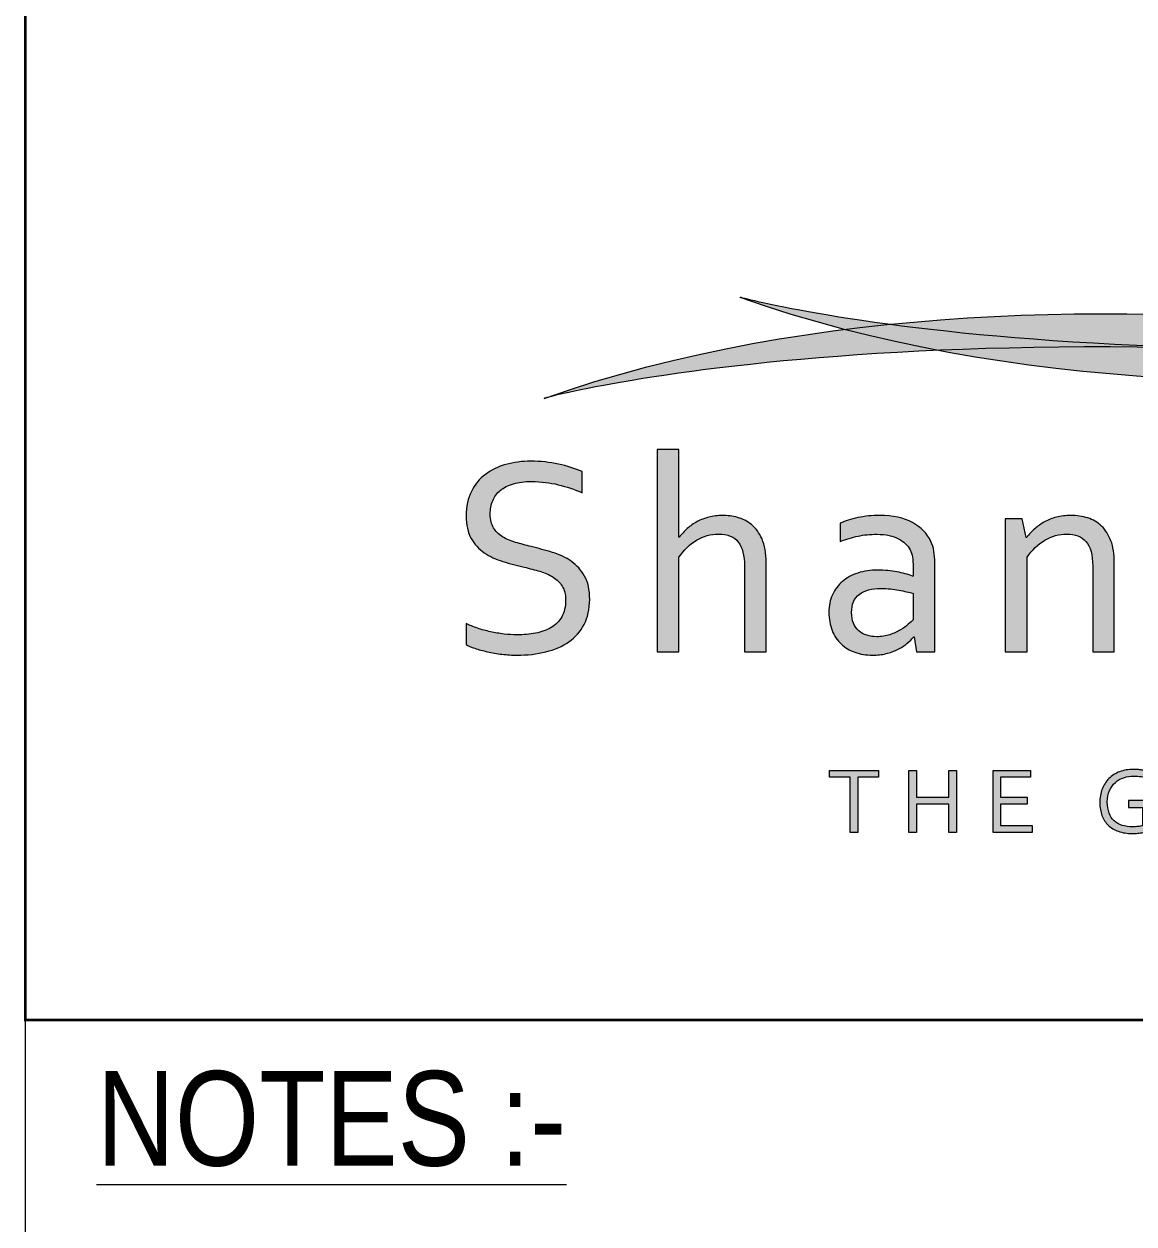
# Model space of a CAD drawing. Header units: millimetres. Extents: x 1112055 to 3390982, y -148532 to 766891.
# Drawn here: x 2939426 to 2945852, y 362300 to 369246 of the extents above; entities that cross this region are included whole.
import ezdxf

# ---------------------------------------------------------------- set-up
doc = ezdxf.new("R2010")
doc.units = ezdxf.units.MM
doc.layers.add('B TITLE BLOCK', color=250, linetype='Continuous', lineweight=0)
doc.layers.add('Layer 1', color=7, linetype='Continuous')
doc.styles.add('SWINC', font='swissc.ttf')

# ---------------------------------------------------------------- blocks, each defined once
blk = doc.blocks.new('block 4')
at = {"layer": 'Layer 1'}
h = blk.add_hatch(color=250, dxfattribs=at)
h.dxf.hatch_style = 2
edge = h.paths.add_edge_path()
edge.add_spline(control_points=[(49.23, -149.48), (49.23, -149.48), (49.23, -149.48), (49.23, -148.35), (49.01, -147.5), (48.58, -146.93), (48.15, -146.36), (47.45, -146.08), (46.47, -146.08), (45.66, -146.08), (44.9, -146.29), (44.16, -146.73), (43.44, -147.17), (42.81, -147.77), (42.28, -148.54), (42.28, -148.54), (42.28, -158.53), (42.28, -158.53), (42.28, -158.53), (39.98, -158.53), (39.98, -158.53), (39.98, -158.53), (39.98, -137.11), (39.98, -137.11), (39.98, -137.11), (42.28, -137.11), (42.28, -137.11), (42.28, -137.11), (42.28, -146.4), (42.28, -146.4), (42.28, -146.4), (42.32, -146.4), (42.32, -146.4), (42.57, -146.08), (42.86, -145.77), (43.18, -145.49), (43.49, -145.21), (43.84, -144.97), (44.22, -144.76), (44.61, -144.56), (45.03, -144.4), (45.47, -144.28), (45.91, -144.16), (46.39, -144.11), (46.9, -144.11), (47.44, -144.11), (47.97, -144.18), (48.5, -144.32), (49.03, -144.46), (49.53, -144.72), (49.98, -145.08), (50.43, -145.45), (50.8, -145.95), (51.09, -146.6), (51.38, -147.26), (51.52, -148.1), (51.52, -149.12), (51.52, -149.12), (51.52, -158.53), (51.52, -158.53), (51.52, -158.53), (49.23, -158.53), (49.23, -158.53), (49.23, -158.53), (49.23, -149.48), (49.23, -149.48)], knot_values=[0, 0, 0, 0, 0.0001, 0.0002, 1, 1, 1, 2, 2, 2, 3, 3, 3, 4, 4, 4, 5, 5, 5, 6, 6, 6, 7, 7, 7, 8, 8, 8, 9, 9, 9, 10, 10, 10, 11, 11, 11, 12, 12, 12, 13, 13, 13, 14, 14, 14, 15, 15, 15, 16, 16, 16, 17, 17, 17, 18, 18, 18, 19, 19, 19, 20, 20, 20, 21, 21, 21, 21], degree=3, periodic=0)
h = blk.add_hatch(color=250, dxfattribs=at)
h.dxf.hatch_style = 2
edge = h.paths.add_edge_path()
edge.add_spline(control_points=[(26.6, -138.36), (26.6, -138.36), (26.6, -138.36), (27.65, -138.36), (28.63, -138.47), (29.55, -138.67), (30.46, -138.87), (31.3, -139.14), (32.06, -139.46), (32.06, -139.46), (32.06, -141.7), (32.06, -141.7), (31.23, -141.35), (30.39, -141.07), (29.51, -140.85), (28.64, -140.64), (27.71, -140.52), (26.71, -140.51), (25.96, -140.51), (25.31, -140.59), (24.76, -140.76), (24.21, -140.92), (23.75, -141.15), (23.38, -141.45), (23.02, -141.75), (22.75, -142.12), (22.57, -142.55), (22.39, -142.98), (22.31, -143.45), (22.31, -143.98), (22.31, -144.56), (22.42, -145.04), (22.66, -145.41), (22.89, -145.79), (23.21, -146.1), (23.61, -146.36), (24.01, -146.6), (24.47, -146.8), (25, -146.96), (25.52, -147.11), (26.07, -147.26), (26.64, -147.41), (27.41, -147.59), (28.17, -147.79), (28.91, -148.02), (29.65, -148.25), (30.31, -148.56), (30.89, -148.96), (31.47, -149.36), (31.94, -149.88), (32.3, -150.52), (32.66, -151.17), (32.84, -151.99), (32.84, -152.99), (32.84, -154.02), (32.65, -154.91), (32.25, -155.65), (31.86, -156.4), (31.33, -157.01), (30.64, -157.48), (29.96, -157.96), (29.14, -158.32), (28.21, -158.55), (27.27, -158.78), (26.24, -158.9), (25.13, -158.9), (24.62, -158.9), (24.09, -158.86), (23.55, -158.8), (23.02, -158.74), (22.5, -158.65), (22.01, -158.54), (21.53, -158.43), (21.08, -158.31), (20.69, -158.17), (20.3, -158.04), (19.99, -157.9), (19.76, -157.76), (19.76, -157.76), (19.76, -155.56), (19.76, -155.56), (20.11, -155.73), (20.52, -155.89), (20.96, -156.04), (21.4, -156.19), (21.86, -156.32), (22.34, -156.42), (22.81, -156.52), (23.29, -156.6), (23.77, -156.67), (24.25, -156.72), (24.71, -156.75), (25.13, -156.75), (25.82, -156.75), (26.48, -156.69), (27.11, -156.57), (27.73, -156.45), (28.28, -156.26), (28.75, -155.98), (29.23, -155.7), (29.6, -155.32), (29.88, -154.85), (30.16, -154.37), (30.29, -153.77), (30.29, -153.05), (30.29, -152.46), (30.17, -151.97), (29.93, -151.59), (29.69, -151.21), (29.37, -150.89), (28.96, -150.63), (28.56, -150.38), (28.09, -150.18), (27.56, -150.02), (27.03, -149.87), (26.48, -149.72), (25.9, -149.58), (25.13, -149.4), (24.38, -149.2), (23.64, -148.98), (22.91, -148.76), (22.26, -148.45), (21.68, -148.05), (21.1, -147.66), (20.64, -147.15), (20.28, -146.53), (19.94, -145.91), (19.76, -145.11), (19.76, -144.15), (19.76, -143.14), (19.95, -142.28), (20.31, -141.56), (20.68, -140.83), (21.18, -140.23), (21.8, -139.76), (22.43, -139.29), (23.16, -138.93), (23.97, -138.71), (24.8, -138.48), (25.67, -138.36), (26.6, -138.36)], knot_values=[0, 0, 0, 0, 0.0001, 0.0002, 1, 1, 1, 2, 2, 2, 3, 3, 3, 4, 4, 4, 5, 5, 5, 6, 6, 6, 7, 7, 7, 8, 8, 8, 9, 9, 9, 10, 10, 10, 11, 11, 11, 12, 12, 12, 13, 13, 13, 14, 14, 14, 15, 15, 15, 16, 16, 16, 17, 17, 17, 18, 18, 18, 19, 19, 19, 20, 20, 20, 21, 21, 21, 22, 22, 22, 23, 23, 23, 24, 24, 24, 25, 25, 25, 26, 26, 26, 27, 27, 27, 28, 28, 28, 29, 29, 29, 30, 30, 30, 31, 31, 31, 32, 32, 32, 33, 33, 33, 34, 34, 34, 35, 35, 35, 36, 36, 36, 37, 37, 37, 38, 38, 38, 39, 39, 39, 40, 40, 40, 41, 41, 41, 42, 42, 42, 43, 43, 43, 44, 44, 44, 45, 45, 45, 46, 46, 46, 46], degree=3, periodic=0)
h = blk.add_hatch(color=250, dxfattribs=at)
h.dxf.hatch_style = 2
edge = h.paths.add_edge_path()
edge.add_spline(control_points=[(61.24, -144.33), (61.24, -144.33), (61.24, -144.33), (61.59, -144.26), (61.96, -144.21), (62.36, -144.16), (62.75, -144.13), (63.15, -144.11), (63.54, -144.11), (64.96, -144.11), (66.12, -144.36), (67.02, -144.86), (67.93, -145.36), (68.57, -146.03), (68.97, -146.85), (69.12, -147.17), (69.22, -147.52), (69.29, -147.9), (69.36, -148.28), (69.38, -148.69), (69.38, -149.15), (69.38, -149.15), (69.38, -158.53), (69.38, -158.53), (69.38, -158.53), (67.46, -158.53), (67.46, -158.53), (67.46, -158.53), (67.21, -156.97), (67.21, -156.97), (67.21, -156.97), (67.15, -156.97), (67.15, -156.97), (66.96, -157.21), (66.73, -157.44), (66.44, -157.68), (66.16, -157.91), (65.82, -158.11), (65.45, -158.3), (65.07, -158.48), (64.67, -158.63), (64.22, -158.74), (63.78, -158.85), (63.31, -158.9), (62.8, -158.9), (62.12, -158.9), (61.5, -158.79), (60.93, -158.59), (60.37, -158.39), (59.88, -158.1), (59.47, -157.71), (59.06, -157.32), (58.74, -156.84), (58.51, -156.28), (58.28, -155.72), (58.17, -155.08), (58.17, -154.37), (58.17, -153.67), (58.3, -153.04), (58.55, -152.5), (58.8, -151.94), (59.15, -151.47), (59.61, -151.09), (60.06, -150.71), (60.6, -150.41), (61.24, -150.2), (61.88, -149.99), (62.58, -149.89), (63.35, -149.89), (64.08, -149.89), (64.75, -149.97), (65.37, -150.08), (66, -150.2), (66.55, -150.35), (67.04, -150.52), (67.04, -150.52), (67.09, -150.52), (67.09, -150.52), (67.09, -150.52), (67.09, -149.55), (67.09, -149.55), (67.09, -149.16), (67.07, -148.82), (67.02, -148.52), (66.96, -148.24), (66.88, -147.97), (66.77, -147.74), (66.51, -147.27), (66.1, -146.88), (65.54, -146.57), (64.97, -146.26), (64.22, -146.1), (63.26, -146.1), (62.55, -146.1), (61.89, -146.16), (61.26, -146.3), (60.63, -146.43), (60.01, -146.62), (59.38, -146.85), (59.38, -146.85), (59.38, -144.93), (59.38, -144.93), (59.62, -144.82), (59.9, -144.71), (60.22, -144.6), (60.54, -144.5), (60.88, -144.41), (61.24, -144.33)], knot_values=[0, 0, 0, 0, 0.0001, 0.0002, 1, 1, 1, 2, 2, 2, 3, 3, 3, 4, 4, 4, 5, 5, 5, 6, 6, 6, 7, 7, 7, 8, 8, 8, 9, 9, 9, 10, 10, 10, 11, 11, 11, 12, 12, 12, 13, 13, 13, 14, 14, 14, 15, 15, 15, 16, 16, 16, 17, 17, 17, 18, 18, 18, 19, 19, 19, 20, 20, 20, 21, 21, 21, 22, 22, 22, 23, 23, 23, 24, 24, 24, 25, 25, 25, 26, 26, 26, 27, 27, 27, 28, 28, 28, 29, 29, 29, 30, 30, 30, 31, 31, 31, 32, 32, 32, 33, 33, 33, 34, 34, 34, 35, 35, 35, 35], degree=3, periodic=0)
edge = h.paths.add_edge_path()
edge.add_spline(control_points=[(60.57, -154.37), (60.57, -154.37), (60.57, -154.37), (60.57, -154.8), (60.63, -155.18), (60.78, -155.51), (60.91, -155.84), (61.1, -156.1), (61.34, -156.32), (61.58, -156.53), (61.86, -156.69), (62.2, -156.78), (62.53, -156.89), (62.88, -156.95), (63.25, -156.95), (63.74, -156.95), (64.2, -156.87), (64.62, -156.73), (65.04, -156.59), (65.42, -156.41), (65.75, -156.22), (66.07, -156.02), (66.36, -155.83), (66.58, -155.63), (66.82, -155.43), (66.99, -155.28), (67.09, -155.17), (67.09, -155.17), (67.09, -152.36), (67.09, -152.36), (66.67, -152.24), (66.17, -152.13), (65.59, -152.02), (65.01, -151.91), (64.37, -151.85), (63.68, -151.84), (62.7, -151.84), (61.94, -152.05), (61.39, -152.46), (60.84, -152.88), (60.57, -153.51), (60.57, -154.37)], knot_values=[0, 0, 0, 0, 0.0001, 0.0002, 1, 1, 1, 2, 2, 2, 3, 3, 3, 4, 4, 4, 5, 5, 5, 6, 6, 6, 7, 7, 7, 8, 8, 8, 9, 9, 9, 10, 10, 10, 11, 11, 11, 12, 12, 12, 13, 13, 13, 13], degree=3, periodic=0)
h = blk.add_hatch(color=250, dxfattribs=at)
h.dxf.hatch_style = 2
edge = h.paths.add_edge_path()
edge.add_spline(control_points=[(86.1, -149.48), (86.1, -149.48), (86.1, -149.48), (86.1, -148.27), (85.87, -147.41), (85.39, -146.87), (84.93, -146.34), (84.24, -146.08), (83.35, -146.08), (82.56, -146.08), (81.79, -146.29), (81.05, -146.73), (80.32, -147.17), (79.68, -147.77), (79.15, -148.54), (79.15, -148.54), (79.15, -158.53), (79.15, -158.53), (79.15, -158.53), (76.85, -158.53), (76.85, -158.53), (76.85, -158.53), (76.85, -144.47), (76.85, -144.47), (76.85, -144.47), (78.63, -144.47), (78.63, -144.47), (78.63, -144.47), (79.07, -146.43), (79.07, -146.43), (79.07, -146.43), (79.12, -146.43), (79.12, -146.43), (79.37, -146.1), (79.65, -145.8), (79.97, -145.52), (80.28, -145.24), (80.63, -144.99), (81.01, -144.78), (81.39, -144.57), (81.81, -144.4), (82.27, -144.28), (82.73, -144.16), (83.24, -144.11), (83.78, -144.11), (84.41, -144.11), (85.02, -144.19), (85.58, -144.37), (86.14, -144.55), (86.63, -144.83), (87.05, -145.23), (87.46, -145.62), (87.78, -146.14), (88.03, -146.78), (88.27, -147.41), (88.39, -148.19), (88.39, -149.12), (88.39, -149.12), (88.39, -158.53), (88.39, -158.53), (88.39, -158.53), (86.1, -158.53), (86.1, -158.53), (86.1, -158.53), (86.1, -149.48), (86.1, -149.48)], knot_values=[0, 0, 0, 0, 0.0001, 0.0002, 1, 1, 1, 2, 2, 2, 3, 3, 3, 4, 4, 4, 5, 5, 5, 6, 6, 6, 7, 7, 7, 8, 8, 8, 9, 9, 9, 10, 10, 10, 11, 11, 11, 12, 12, 12, 13, 13, 13, 14, 14, 14, 15, 15, 15, 16, 16, 16, 17, 17, 17, 18, 18, 18, 19, 19, 19, 20, 20, 20, 21, 21, 21, 21], degree=3, periodic=0)
at = {"layer": 'Layer 1', "lineweight": 0}
for points, knots in [([(42.28, -146.4), (42.28, -146.4), (42.32, -146.4), (42.32, -146.4), (42.57, -146.08), (42.86, -145.77), (43.18, -145.49), (43.49, -145.21), (43.84, -144.97), (44.22, -144.76), (44.61, -144.56), (45.03, -144.4), (45.47, -144.28), (45.91, -144.16), (46.39, -144.11), (46.9, -144.11), (47.44, -144.11), (47.97, -144.18), (48.5, -144.32), (49.03, -144.46), (49.53, -144.72), (49.98, -145.08), (50.43, -145.45), (50.8, -145.95), (51.09, -146.6), (51.38, -147.26), (51.52, -148.1), (51.52, -149.12), (51.52, -149.12), (51.52, -158.53), (51.52, -158.53), (51.52, -158.53), (49.23, -158.53), (49.23, -158.53), (49.23, -158.53), (49.23, -149.48), (49.23, -149.48), (49.23, -148.35), (49.01, -147.5), (48.58, -146.93), (48.15, -146.36), (47.45, -146.08), (46.47, -146.08), (45.66, -146.08), (44.9, -146.29), (44.16, -146.73), (43.44, -147.17), (42.81, -147.77), (42.28, -148.54), (42.28, -148.54), (42.28, -158.53), (42.28, -158.53), (42.28, -158.53), (39.98, -158.53), (39.98, -158.53), (39.98, -158.53), (39.98, -137.11), (39.98, -137.11), (39.98, -137.11), (42.28, -137.11), (42.28, -137.11), (42.28, -137.11), (42.28, -146.4), (42.28, -146.4)], [0, 0, 0, 0, 1, 1, 1, 2, 2, 2, 3, 3, 3, 4, 4, 4, 5, 5, 5, 6, 6, 6, 7, 7, 7, 8, 8, 8, 9, 9, 9, 10, 10, 10, 11, 11, 11, 12, 12, 12, 13, 13, 13, 14, 14, 14, 15, 15, 15, 16, 16, 16, 17, 17, 17, 18, 18, 18, 19, 19, 19, 20, 20, 20, 21, 21, 21, 21]), ([(22.31, -143.98), (22.31, -144.56), (22.42, -145.04), (22.66, -145.41), (22.89, -145.79), (23.21, -146.1), (23.61, -146.36), (24.01, -146.6), (24.47, -146.8), (25, -146.96), (25.52, -147.11), (26.07, -147.26), (26.64, -147.41), (27.41, -147.59), (28.17, -147.79), (28.91, -148.02), (29.65, -148.25), (30.31, -148.56), (30.89, -148.96), (31.47, -149.36), (31.94, -149.88), (32.3, -150.52), (32.66, -151.17), (32.84, -151.99), (32.84, -152.99), (32.84, -154.02), (32.65, -154.91), (32.25, -155.65), (31.86, -156.4), (31.33, -157.01), (30.64, -157.48), (29.96, -157.96), (29.14, -158.32), (28.21, -158.55), (27.27, -158.78), (26.24, -158.9), (25.13, -158.9), (24.62, -158.9), (24.09, -158.86), (23.55, -158.8), (23.02, -158.74), (22.5, -158.65), (22.01, -158.54), (21.53, -158.43), (21.08, -158.31), (20.69, -158.17), (20.3, -158.04), (19.99, -157.9), (19.76, -157.76), (19.76, -157.76), (19.76, -155.56), (19.76, -155.56), (20.11, -155.73), (20.52, -155.89), (20.96, -156.04), (21.4, -156.19), (21.86, -156.32), (22.34, -156.42), (22.81, -156.52), (23.29, -156.6), (23.77, -156.67), (24.25, -156.72), (24.71, -156.75), (25.13, -156.75), (25.82, -156.75), (26.48, -156.69), (27.11, -156.57), (27.73, -156.45), (28.28, -156.26), (28.75, -155.98), (29.23, -155.7), (29.6, -155.32), (29.88, -154.85), (30.16, -154.37), (30.29, -153.77), (30.29, -153.05), (30.29, -152.46), (30.17, -151.97), (29.93, -151.59), (29.69, -151.21), (29.37, -150.89), (28.96, -150.63), (28.56, -150.38), (28.09, -150.18), (27.56, -150.02), (27.03, -149.87), (26.48, -149.72), (25.9, -149.58), (25.13, -149.4), (24.38, -149.2), (23.64, -148.98), (22.91, -148.76), (22.26, -148.45), (21.68, -148.05), (21.1, -147.66), (20.64, -147.15), (20.28, -146.53), (19.94, -145.91), (19.76, -145.11), (19.76, -144.15), (19.76, -143.14), (19.95, -142.28), (20.31, -141.56), (20.68, -140.83), (21.18, -140.23), (21.8, -139.76), (22.43, -139.29), (23.16, -138.93), (23.97, -138.71), (24.8, -138.48), (25.67, -138.36), (26.6, -138.36), (27.65, -138.36), (28.63, -138.47), (29.55, -138.67), (30.46, -138.87), (31.3, -139.14), (32.06, -139.46), (32.06, -139.46), (32.06, -141.7), (32.06, -141.7), (31.23, -141.35), (30.39, -141.07), (29.51, -140.85), (28.64, -140.64), (27.71, -140.52), (26.71, -140.51), (25.96, -140.51), (25.31, -140.59), (24.76, -140.76), (24.21, -140.92), (23.75, -141.15), (23.38, -141.45), (23.02, -141.75), (22.75, -142.12), (22.57, -142.55), (22.39, -142.98), (22.31, -143.45), (22.31, -143.98)], [0, 0, 0, 0, 1, 1, 1, 2, 2, 2, 3, 3, 3, 4, 4, 4, 5, 5, 5, 6, 6, 6, 7, 7, 7, 8, 8, 8, 9, 9, 9, 10, 10, 10, 11, 11, 11, 12, 12, 12, 13, 13, 13, 14, 14, 14, 15, 15, 15, 16, 16, 16, 17, 17, 17, 18, 18, 18, 19, 19, 19, 20, 20, 20, 21, 21, 21, 22, 22, 22, 23, 23, 23, 24, 24, 24, 25, 25, 25, 26, 26, 26, 27, 27, 27, 28, 28, 28, 29, 29, 29, 30, 30, 30, 31, 31, 31, 32, 32, 32, 33, 33, 33, 34, 34, 34, 35, 35, 35, 36, 36, 36, 37, 37, 37, 38, 38, 38, 39, 39, 39, 40, 40, 40, 41, 41, 41, 42, 42, 42, 43, 43, 43, 44, 44, 44, 45, 45, 45, 46, 46, 46, 46]), ([(67.21, -156.97), (67.21, -156.97), (67.15, -156.97), (67.15, -156.97), (66.96, -157.21), (66.73, -157.44), (66.44, -157.68), (66.16, -157.91), (65.82, -158.11), (65.45, -158.3), (65.07, -158.48), (64.67, -158.63), (64.22, -158.74), (63.78, -158.85), (63.31, -158.9), (62.8, -158.9), (62.12, -158.9), (61.5, -158.79), (60.93, -158.59), (60.37, -158.39), (59.88, -158.1), (59.47, -157.71), (59.06, -157.32), (58.74, -156.84), (58.51, -156.28), (58.28, -155.72), (58.17, -155.08), (58.17, -154.37), (58.17, -153.67), (58.3, -153.04), (58.55, -152.5), (58.8, -151.94), (59.15, -151.47), (59.61, -151.09), (60.06, -150.71), (60.6, -150.41), (61.24, -150.2), (61.88, -149.99), (62.58, -149.89), (63.35, -149.89), (64.08, -149.89), (64.75, -149.97), (65.37, -150.08), (66, -150.2), (66.55, -150.35), (67.04, -150.52), (67.04, -150.52), (67.09, -150.52), (67.09, -150.52), (67.09, -150.52), (67.09, -149.55), (67.09, -149.55), (67.09, -149.16), (67.07, -148.82), (67.02, -148.52), (66.96, -148.24), (66.88, -147.97), (66.77, -147.74), (66.51, -147.27), (66.1, -146.88), (65.54, -146.57), (64.97, -146.26), (64.22, -146.1), (63.26, -146.1), (62.55, -146.1), (61.89, -146.16), (61.26, -146.3), (60.63, -146.43), (60.01, -146.62), (59.38, -146.85), (59.38, -146.85), (59.38, -144.93), (59.38, -144.93), (59.62, -144.82), (59.9, -144.71), (60.22, -144.6), (60.54, -144.5), (60.88, -144.41), (61.24, -144.33), (61.59, -144.26), (61.96, -144.21), (62.36, -144.16), (62.75, -144.13), (63.15, -144.11), (63.54, -144.11), (64.96, -144.11), (66.12, -144.36), (67.02, -144.86), (67.93, -145.36), (68.57, -146.03), (68.97, -146.85), (69.12, -147.17), (69.22, -147.52), (69.29, -147.9), (69.36, -148.28), (69.38, -148.69), (69.38, -149.15), (69.38, -149.15), (69.38, -158.53), (69.38, -158.53), (69.38, -158.53), (67.46, -158.53), (67.46, -158.53), (67.46, -158.53), (67.21, -156.97), (67.21, -156.97)], [0, 0, 0, 0, 1, 1, 1, 2, 2, 2, 3, 3, 3, 4, 4, 4, 5, 5, 5, 6, 6, 6, 7, 7, 7, 8, 8, 8, 9, 9, 9, 10, 10, 10, 11, 11, 11, 12, 12, 12, 13, 13, 13, 14, 14, 14, 15, 15, 15, 16, 16, 16, 17, 17, 17, 18, 18, 18, 19, 19, 19, 20, 20, 20, 21, 21, 21, 22, 22, 22, 23, 23, 23, 24, 24, 24, 25, 25, 25, 26, 26, 26, 27, 27, 27, 28, 28, 28, 29, 29, 29, 30, 30, 30, 31, 31, 31, 32, 32, 32, 33, 33, 33, 34, 34, 34, 35, 35, 35, 35]), ([(79.07, -146.43), (79.07, -146.43), (79.12, -146.43), (79.12, -146.43), (79.37, -146.1), (79.65, -145.8), (79.97, -145.52), (80.28, -145.24), (80.63, -144.99), (81.01, -144.78), (81.39, -144.57), (81.81, -144.4), (82.27, -144.28), (82.73, -144.16), (83.24, -144.11), (83.78, -144.11), (84.41, -144.11), (85.02, -144.19), (85.58, -144.37), (86.14, -144.55), (86.63, -144.83), (87.05, -145.23), (87.46, -145.62), (87.78, -146.14), (88.03, -146.78), (88.27, -147.41), (88.39, -148.19), (88.39, -149.12), (88.39, -149.12), (88.39, -158.53), (88.39, -158.53), (88.39, -158.53), (86.1, -158.53), (86.1, -158.53), (86.1, -158.53), (86.1, -149.48), (86.1, -149.48), (86.1, -148.27), (85.87, -147.41), (85.39, -146.87), (84.93, -146.34), (84.24, -146.08), (83.35, -146.08), (82.56, -146.08), (81.79, -146.29), (81.05, -146.73), (80.32, -147.17), (79.68, -147.77), (79.15, -148.54), (79.15, -148.54), (79.15, -158.53), (79.15, -158.53), (79.15, -158.53), (76.85, -158.53), (76.85, -158.53), (76.85, -158.53), (76.85, -144.47), (76.85, -144.47), (76.85, -144.47), (78.63, -144.47), (78.63, -144.47), (78.63, -144.47), (79.07, -146.43), (79.07, -146.43)], [0, 0, 0, 0, 1, 1, 1, 2, 2, 2, 3, 3, 3, 4, 4, 4, 5, 5, 5, 6, 6, 6, 7, 7, 7, 8, 8, 8, 9, 9, 9, 10, 10, 10, 11, 11, 11, 12, 12, 12, 13, 13, 13, 14, 14, 14, 15, 15, 15, 16, 16, 16, 17, 17, 17, 18, 18, 18, 19, 19, 19, 20, 20, 20, 21, 21, 21, 21]), ([(67.09, -152.36), (66.67, -152.24), (66.17, -152.13), (65.59, -152.02), (65.01, -151.91), (64.37, -151.85), (63.68, -151.84), (62.7, -151.84), (61.94, -152.05), (61.39, -152.46), (60.84, -152.88), (60.57, -153.51), (60.57, -154.37), (60.57, -154.8), (60.63, -155.18), (60.78, -155.51), (60.91, -155.84), (61.1, -156.1), (61.34, -156.32), (61.58, -156.53), (61.86, -156.69), (62.2, -156.78), (62.53, -156.89), (62.88, -156.95), (63.25, -156.95), (63.74, -156.95), (64.2, -156.87), (64.62, -156.73), (65.04, -156.59), (65.42, -156.41), (65.75, -156.22), (66.07, -156.02), (66.36, -155.83), (66.58, -155.63), (66.82, -155.43), (66.99, -155.28), (67.09, -155.17), (67.09, -155.17), (67.09, -152.36), (67.09, -152.36)], [0, 0, 0, 0, 1, 1, 1, 2, 2, 2, 3, 3, 3, 4, 4, 4, 5, 5, 5, 6, 6, 6, 7, 7, 7, 8, 8, 8, 9, 9, 9, 10, 10, 10, 11, 11, 11, 12, 12, 12, 13, 13, 13, 13])]:
    blk.add_open_spline(points, degree=3, knots=knots, dxfattribs=at)
blk = doc.blocks.new('block 6')
at = {"layer": 'Layer 1'}
h = blk.add_hatch(color=250, dxfattribs=at)
h.dxf.hatch_style = 2
h.paths.add_polyline_path([(61.23, -177.66), (60.43, -177.66), (60.43, -171.83), (58.24, -171.83), (58.24, -171.11), (63.42, -171.11), (63.42, -171.83), (61.23, -171.83)])
h = blk.add_hatch(color=250, dxfattribs=at)
h.dxf.hatch_style = 2
h.paths.add_polyline_path([(67.45, -173.94), (70.88, -173.94), (70.88, -171.11), (71.68, -171.11), (71.68, -177.66), (70.88, -177.66), (70.88, -174.66), (67.45, -174.66), (67.45, -177.66), (66.65, -177.66), (66.65, -171.11), (67.45, -171.11)])
h = blk.add_hatch(color=250, dxfattribs=at)
h.dxf.hatch_style = 2
h.paths.add_polyline_path([(76.35, -176.94), (79.71, -176.94), (79.71, -177.66), (75.55, -177.66), (75.55, -171.11), (79.53, -171.11), (79.53, -171.83), (76.35, -171.83), (76.35, -173.94), (79.17, -173.94), (79.17, -174.66), (76.35, -174.66)])
h = blk.add_hatch(color=250, dxfattribs=at)
h.dxf.hatch_style = 2
edge = h.paths.add_edge_path()
edge.add_spline(control_points=[(88.5, -172.38), (88.5, -172.38), (88.5, -172.38), (88.24, -172.6), (88.04, -172.89), (87.88, -173.23), (87.73, -173.58), (87.65, -173.98), (87.65, -174.45), (87.65, -174.9), (87.72, -175.29), (87.84, -175.62), (87.97, -175.96), (88.15, -176.23), (88.38, -176.44), (88.61, -176.66), (88.9, -176.81), (89.23, -176.92), (89.56, -177.02), (89.93, -177.07), (90.34, -177.07), (90.53, -177.07), (90.71, -177.06), (90.9, -177.04), (91.08, -177.02), (91.24, -176.99), (91.39, -176.96), (91.39, -176.96), (91.39, -175.01), (91.39, -175.01), (91.39, -175.01), (89.89, -175.01), (89.89, -175.01), (89.89, -175.01), (89.89, -174.29), (89.89, -174.29), (89.89, -174.29), (92.19, -174.29), (92.19, -174.29), (92.19, -174.29), (92.19, -177.46), (92.19, -177.46), (92.12, -177.5), (92.02, -177.53), (91.88, -177.57), (91.75, -177.61), (91.6, -177.64), (91.43, -177.67), (91.26, -177.71), (91.08, -177.73), (90.88, -177.75), (90.69, -177.77), (90.5, -177.78), (90.31, -177.78), (89.75, -177.78), (89.25, -177.71), (88.82, -177.55), (88.4, -177.39), (88.04, -177.18), (87.75, -176.9), (87.45, -176.62), (87.23, -176.28), (87.08, -175.87), (86.93, -175.48), (86.86, -175.03), (86.86, -174.54), (86.86, -174), (86.94, -173.51), (87.11, -173.08), (87.27, -172.64), (87.51, -172.27), (87.82, -171.96), (88.13, -171.64), (88.51, -171.4), (88.95, -171.24), (89.39, -171.07), (89.88, -170.99), (90.41, -170.99), (90.56, -170.99), (90.7, -170.99), (90.85, -171), (90.99, -171.02), (91.13, -171.03), (91.25, -171.05), (91.39, -171.07), (91.51, -171.1), (91.62, -171.13), (91.73, -171.16), (91.82, -171.19), (91.9, -171.22), (91.9, -171.22), (91.9, -171.93), (91.9, -171.93), (91.7, -171.86), (91.48, -171.81), (91.22, -171.76), (90.97, -171.72), (90.71, -171.7), (90.46, -171.7), (90.09, -171.7), (89.73, -171.75), (89.39, -171.87), (89.05, -171.98), (88.76, -172.15), (88.5, -172.38)], knot_values=[0, 0, 0, 0, 0.0001, 0.0002, 1, 1, 1, 2, 2, 2, 3, 3, 3, 4, 4, 4, 5, 5, 5, 6, 6, 6, 7, 7, 7, 8, 8, 8, 9, 9, 9, 10, 10, 10, 11, 11, 11, 12, 12, 12, 13, 13, 13, 14, 14, 14, 15, 15, 15, 16, 16, 16, 17, 17, 17, 18, 18, 18, 19, 19, 19, 20, 20, 20, 21, 21, 21, 22, 22, 22, 23, 23, 23, 24, 24, 24, 25, 25, 25, 26, 26, 26, 27, 27, 27, 28, 28, 28, 29, 29, 29, 30, 30, 30, 31, 31, 31, 32, 32, 32, 33, 33, 33, 34, 34, 34, 34], degree=3, periodic=0)
h = blk.add_hatch(color=250, dxfattribs=at)
h.dxf.hatch_style = 2
edge = h.paths.add_edge_path()
edge.add_spline(control_points=[(95.97, -175.76), (95.97, -175.76), (95.97, -175.76), (95.83, -175.34), (95.77, -174.88), (95.77, -174.39), (95.77, -173.89), (95.83, -173.43), (95.98, -173.01), (96.12, -172.6), (96.33, -172.24), (96.59, -171.94), (96.85, -171.64), (97.18, -171.4), (97.55, -171.24), (97.92, -171.07), (98.35, -170.99), (98.81, -170.99), (99.29, -170.99), (99.72, -171.07), (100.09, -171.24), (100.47, -171.4), (100.79, -171.64), (101.05, -171.94), (101.31, -172.24), (101.52, -172.6), (101.66, -173.01), (101.79, -173.43), (101.87, -173.89), (101.87, -174.39), (101.87, -174.88), (101.79, -175.34), (101.65, -175.76), (101.51, -176.17), (101.3, -176.53), (101.04, -176.83), (100.77, -177.13), (100.45, -177.36), (100.08, -177.53), (99.71, -177.7), (99.29, -177.78), (98.82, -177.78), (98.34, -177.78), (97.92, -177.7), (97.53, -177.53), (97.16, -177.36), (96.84, -177.13), (96.57, -176.83), (96.31, -176.53), (96.11, -176.17), (95.97, -175.76)], knot_values=[0, 0, 0, 0, 0.0001, 0.0002, 1, 1, 1, 2, 2, 2, 3, 3, 3, 4, 4, 4, 5, 5, 5, 6, 6, 6, 7, 7, 7, 8, 8, 8, 9, 9, 9, 10, 10, 10, 11, 11, 11, 12, 12, 12, 13, 13, 13, 14, 14, 14, 15, 15, 15, 16, 16, 16, 16], degree=3, periodic=0)
edge = h.paths.add_edge_path()
edge.add_spline(control_points=[(96.73, -173.22), (96.73, -173.22), (96.73, -173.22), (96.61, -173.56), (96.56, -173.95), (96.56, -174.39), (96.56, -174.83), (96.61, -175.22), (96.73, -175.55), (96.85, -175.88), (97.01, -176.17), (97.21, -176.39), (97.42, -176.61), (97.66, -176.78), (97.93, -176.9), (98.21, -177.01), (98.5, -177.07), (98.82, -177.07), (99.14, -177.07), (99.43, -177.01), (99.71, -176.9), (99.98, -176.78), (100.21, -176.61), (100.42, -176.39), (100.62, -176.17), (100.78, -175.88), (100.9, -175.55), (101.01, -175.22), (101.07, -174.83), (101.07, -174.39), (101.07, -173.95), (101.01, -173.56), (100.9, -173.22), (100.78, -172.89), (100.62, -172.61), (100.42, -172.38), (100.21, -172.16), (99.98, -171.99), (99.7, -171.87), (99.43, -171.75), (99.13, -171.7), (98.81, -171.7), (98.5, -171.7), (98.2, -171.75), (97.92, -171.87), (97.65, -171.99), (97.41, -172.16), (97.21, -172.38), (97, -172.61), (96.84, -172.89), (96.73, -173.22)], knot_values=[0, 0, 0, 0, 0.0001, 0.0002, 1, 1, 1, 2, 2, 2, 3, 3, 3, 4, 4, 4, 5, 5, 5, 6, 6, 6, 7, 7, 7, 8, 8, 8, 9, 9, 9, 10, 10, 10, 11, 11, 11, 12, 12, 12, 13, 13, 13, 14, 14, 14, 15, 15, 15, 16, 16, 16, 16], degree=3, periodic=0)
h = blk.add_hatch(color=250, dxfattribs=at)
h.dxf.hatch_style = 2
edge = h.paths.add_edge_path()
edge.add_spline(control_points=[(105.5, -175.76), (105.5, -175.76), (105.5, -175.76), (105.36, -175.34), (105.29, -174.88), (105.29, -174.39), (105.29, -173.89), (105.37, -173.43), (105.51, -173.01), (105.65, -172.6), (105.86, -172.24), (106.12, -171.94), (106.38, -171.64), (106.71, -171.4), (107.08, -171.24), (107.46, -171.07), (107.88, -170.99), (108.35, -170.99), (108.82, -170.99), (109.25, -171.07), (109.62, -171.24), (110, -171.4), (110.32, -171.64), (110.58, -171.94), (110.84, -172.24), (111.05, -172.6), (111.18, -173.01), (111.32, -173.43), (111.39, -173.89), (111.39, -174.39), (111.39, -174.88), (111.32, -175.34), (111.18, -175.76), (111.04, -176.17), (110.83, -176.53), (110.57, -176.83), (110.3, -177.13), (109.99, -177.36), (109.61, -177.53), (109.23, -177.7), (108.81, -177.78), (108.35, -177.78), (107.87, -177.78), (107.45, -177.7), (107.07, -177.53), (106.69, -177.36), (106.37, -177.13), (106.1, -176.83), (105.84, -176.53), (105.64, -176.17), (105.5, -175.76)], knot_values=[0, 0, 0, 0, 0.0001, 0.0002, 1, 1, 1, 2, 2, 2, 3, 3, 3, 4, 4, 4, 5, 5, 5, 6, 6, 6, 7, 7, 7, 8, 8, 8, 9, 9, 9, 10, 10, 10, 11, 11, 11, 12, 12, 12, 13, 13, 13, 14, 14, 14, 15, 15, 15, 16, 16, 16, 16], degree=3, periodic=0)
edge = h.paths.add_edge_path()
edge.add_spline(control_points=[(106.26, -173.22), (106.26, -173.22), (106.26, -173.22), (106.15, -173.56), (106.09, -173.95), (106.09, -174.39), (106.09, -174.83), (106.15, -175.22), (106.26, -175.55), (106.38, -175.88), (106.54, -176.17), (106.74, -176.39), (106.95, -176.61), (107.19, -176.78), (107.46, -176.9), (107.74, -177.01), (108.04, -177.07), (108.35, -177.07), (108.67, -177.07), (108.96, -177.01), (109.23, -176.9), (109.51, -176.78), (109.75, -176.61), (109.95, -176.39), (110.15, -176.17), (110.31, -175.88), (110.43, -175.55), (110.54, -175.22), (110.6, -174.83), (110.6, -174.39), (110.6, -173.95), (110.54, -173.56), (110.43, -173.22), (110.31, -172.89), (110.15, -172.61), (109.95, -172.38), (109.75, -172.16), (109.51, -171.99), (109.23, -171.87), (108.95, -171.75), (108.66, -171.7), (108.35, -171.7), (108.03, -171.7), (107.73, -171.75), (107.46, -171.87), (107.18, -171.99), (106.94, -172.16), (106.74, -172.38), (106.53, -172.61), (106.38, -172.89), (106.26, -173.22)], knot_values=[0, 0, 0, 0, 0.0001, 0.0002, 1, 1, 1, 2, 2, 2, 3, 3, 3, 4, 4, 4, 5, 5, 5, 6, 6, 6, 7, 7, 7, 8, 8, 8, 9, 9, 9, 10, 10, 10, 11, 11, 11, 12, 12, 12, 13, 13, 13, 14, 14, 14, 15, 15, 15, 16, 16, 16, 16], degree=3, periodic=0)
h = blk.add_hatch(color=250, dxfattribs=at)
h.dxf.hatch_style = 2
edge = h.paths.add_edge_path()
edge.add_spline(control_points=[(116.55, -177.66), (116.55, -177.66), (116.55, -177.66), (116.55, -177.66), (115.06, -177.66), (115.06, -177.66), (115.06, -177.66), (115.06, -171.11), (115.06, -171.11), (115.06, -171.11), (116.57, -171.11), (116.57, -171.11), (116.86, -171.11), (117.14, -171.12), (117.39, -171.14), (117.65, -171.17), (117.88, -171.21), (118.1, -171.28), (118.49, -171.38), (118.82, -171.53), (119.11, -171.73), (119.39, -171.92), (119.63, -172.15), (119.81, -172.41), (120, -172.67), (120.14, -172.97), (120.23, -173.3), (120.33, -173.63), (120.37, -173.98), (120.37, -174.35), (120.37, -174.74), (120.33, -175.09), (120.23, -175.43), (120.14, -175.77), (120, -176.07), (119.8, -176.34), (119.61, -176.61), (119.38, -176.84), (119.09, -177.04), (118.8, -177.23), (118.47, -177.39), (118.09, -177.49), (117.87, -177.55), (117.63, -177.6), (117.38, -177.62), (117.12, -177.65), (116.85, -177.66), (116.55, -177.66)], knot_values=[0, 0, 0, 0, 0.0001, 0.0002, 1, 1, 1, 2, 2, 2, 3, 3, 3, 4, 4, 4, 5, 5, 5, 6, 6, 6, 7, 7, 7, 8, 8, 8, 9, 9, 9, 10, 10, 10, 11, 11, 11, 12, 12, 12, 13, 13, 13, 14, 14, 14, 15, 15, 15, 15], degree=3, periodic=0)
edge = h.paths.add_edge_path()
edge.add_spline(control_points=[(117.97, -171.99), (117.97, -171.99), (117.97, -171.99), (117.77, -171.93), (117.55, -171.88), (117.3, -171.86), (117.06, -171.84), (116.78, -171.83), (116.48, -171.83), (116.48, -171.83), (115.86, -171.83), (115.86, -171.83), (115.86, -171.83), (115.86, -176.94), (115.86, -176.94), (115.86, -176.94), (116.48, -176.94), (116.48, -176.94), (116.78, -176.94), (117.06, -176.92), (117.3, -176.91), (117.55, -176.88), (117.77, -176.84), (117.97, -176.78), (118.49, -176.61), (118.89, -176.33), (119.16, -175.92), (119.44, -175.51), (119.58, -174.99), (119.58, -174.35), (119.58, -173.72), (119.44, -173.22), (119.16, -172.82), (118.89, -172.43), (118.49, -172.16), (117.97, -171.99)], knot_values=[0, 0, 0, 0, 0.0001, 0.0002, 1, 1, 1, 2, 2, 2, 3, 3, 3, 4, 4, 4, 5, 5, 5, 6, 6, 6, 7, 7, 7, 8, 8, 8, 9, 9, 9, 10, 10, 10, 11, 11, 11, 11], degree=3, periodic=0)
h = blk.add_hatch(color=250, dxfattribs=at)
h.dxf.hatch_style = 2
h.paths.add_polyline_path([(129.01, -171.11), (129.01, -176.94), (132.21, -176.94), (132.21, -177.66), (128.21, -177.66), (128.21, -171.11)])
h = blk.add_hatch(color=250, dxfattribs=at)
h.dxf.hatch_style = 2
h.paths.add_polyline_path([(135.64, -177.66), (135.64, -171.11), (136.44, -171.11), (136.44, -177.66)])
h = blk.add_hatch(color=250, dxfattribs=at)
h.dxf.hatch_style = 2
h.paths.add_polyline_path([(141.1, -177.66), (140.31, -177.66), (140.31, -171.11), (144.21, -171.11), (144.21, -171.83), (141.1, -171.83), (141.1, -173.94), (143.86, -173.94), (143.86, -174.66), (141.1, -174.66)])
h = blk.add_hatch(color=250, dxfattribs=at)
h.dxf.hatch_style = 2
h.paths.add_polyline_path([(148.37, -176.94), (151.73, -176.94), (151.73, -177.66), (147.57, -177.66), (147.57, -171.11), (151.54, -171.11), (151.54, -171.83), (148.37, -171.83), (148.37, -173.94), (151.19, -173.94), (151.19, -174.66), (148.37, -174.66)])
at = {"layer": 'Layer 1', "lineweight": 0}
for points in [[(61.23, -177.66), (60.43, -177.66), (60.43, -171.83), (58.24, -171.83), (58.24, -171.11), (63.42, -171.11), (63.42, -171.83), (61.23, -171.83), (61.23, -177.66)], [(67.45, -173.94), (70.88, -173.94), (70.88, -171.11), (71.68, -171.11), (71.68, -177.66), (70.88, -177.66), (70.88, -174.66), (67.45, -174.66), (67.45, -177.66), (66.65, -177.66), (66.65, -171.11), (67.45, -171.11), (67.45, -173.94)], [(76.35, -176.94), (79.71, -176.94), (79.71, -177.66), (75.55, -177.66), (75.55, -171.11), (79.53, -171.11), (79.53, -171.83), (76.35, -171.83), (76.35, -173.94), (79.17, -173.94), (79.17, -174.66), (76.35, -174.66), (76.35, -176.94)], [(129.01, -171.11), (129.01, -176.94), (132.21, -176.94), (132.21, -177.66), (128.21, -177.66), (128.21, -171.11), (129.01, -171.11)], [(135.64, -177.66), (135.64, -171.11), (136.44, -171.11), (136.44, -177.66), (135.64, -177.66)], [(141.1, -177.66), (140.31, -177.66), (140.31, -171.11), (144.21, -171.11), (144.21, -171.83), (141.1, -171.83), (141.1, -173.94), (143.86, -173.94), (143.86, -174.66), (141.1, -174.66), (141.1, -177.66)], [(148.37, -176.94), (151.73, -176.94), (151.73, -177.66), (147.57, -177.66), (147.57, -171.11), (151.54, -171.11), (151.54, -171.83), (148.37, -171.83), (148.37, -173.94), (151.19, -173.94), (151.19, -174.66), (148.37, -174.66), (148.37, -176.94)]]:
    blk.add_lwpolyline(points, dxfattribs=at)
for points, knots in [([(91.39, -175.01), (91.39, -175.01), (89.89, -175.01), (89.89, -175.01), (89.89, -175.01), (89.89, -174.29), (89.89, -174.29), (89.89, -174.29), (92.19, -174.29), (92.19, -174.29), (92.19, -174.29), (92.19, -177.46), (92.19, -177.46), (92.12, -177.5), (92.02, -177.53), (91.88, -177.57), (91.75, -177.61), (91.6, -177.64), (91.43, -177.67), (91.26, -177.71), (91.08, -177.73), (90.88, -177.75), (90.69, -177.77), (90.5, -177.78), (90.31, -177.78), (89.75, -177.78), (89.25, -177.71), (88.82, -177.55), (88.4, -177.39), (88.04, -177.18), (87.75, -176.9), (87.45, -176.62), (87.23, -176.28), (87.08, -175.87), (86.93, -175.48), (86.86, -175.03), (86.86, -174.54), (86.86, -174), (86.94, -173.51), (87.11, -173.08), (87.27, -172.64), (87.51, -172.27), (87.82, -171.96), (88.13, -171.64), (88.51, -171.4), (88.95, -171.24), (89.39, -171.07), (89.88, -170.99), (90.41, -170.99), (90.56, -170.99), (90.7, -170.99), (90.85, -171), (90.99, -171.02), (91.13, -171.03), (91.25, -171.05), (91.39, -171.07), (91.51, -171.1), (91.62, -171.13), (91.73, -171.16), (91.82, -171.19), (91.9, -171.22), (91.9, -171.22), (91.9, -171.93), (91.9, -171.93), (91.7, -171.86), (91.48, -171.81), (91.22, -171.76), (90.97, -171.72), (90.71, -171.7), (90.46, -171.7), (90.09, -171.7), (89.73, -171.75), (89.39, -171.87), (89.05, -171.98), (88.76, -172.15), (88.5, -172.38), (88.24, -172.6), (88.04, -172.89), (87.88, -173.23), (87.73, -173.58), (87.65, -173.98), (87.65, -174.45), (87.65, -174.9), (87.72, -175.29), (87.84, -175.62), (87.97, -175.96), (88.15, -176.23), (88.38, -176.44), (88.61, -176.66), (88.9, -176.81), (89.23, -176.92), (89.56, -177.02), (89.93, -177.07), (90.34, -177.07), (90.53, -177.07), (90.71, -177.06), (90.9, -177.04), (91.08, -177.02), (91.24, -176.99), (91.39, -176.96), (91.39, -176.96), (91.39, -175.01), (91.39, -175.01)], [0, 0, 0, 0, 1, 1, 1, 2, 2, 2, 3, 3, 3, 4, 4, 4, 5, 5, 5, 6, 6, 6, 7, 7, 7, 8, 8, 8, 9, 9, 9, 10, 10, 10, 11, 11, 11, 12, 12, 12, 13, 13, 13, 14, 14, 14, 15, 15, 15, 16, 16, 16, 17, 17, 17, 18, 18, 18, 19, 19, 19, 20, 20, 20, 21, 21, 21, 22, 22, 22, 23, 23, 23, 24, 24, 24, 25, 25, 25, 26, 26, 26, 27, 27, 27, 28, 28, 28, 29, 29, 29, 30, 30, 30, 31, 31, 31, 32, 32, 32, 33, 33, 33, 34, 34, 34, 34]), ([(101.87, -174.39), (101.87, -174.88), (101.79, -175.34), (101.65, -175.76), (101.51, -176.17), (101.3, -176.53), (101.04, -176.83), (100.77, -177.13), (100.45, -177.36), (100.08, -177.53), (99.71, -177.7), (99.29, -177.78), (98.82, -177.78), (98.34, -177.78), (97.92, -177.7), (97.53, -177.53), (97.16, -177.36), (96.84, -177.13), (96.57, -176.83), (96.31, -176.53), (96.11, -176.17), (95.97, -175.76), (95.83, -175.34), (95.77, -174.88), (95.77, -174.39), (95.77, -173.89), (95.83, -173.43), (95.98, -173.01), (96.12, -172.6), (96.33, -172.24), (96.59, -171.94), (96.85, -171.64), (97.18, -171.4), (97.55, -171.24), (97.92, -171.07), (98.35, -170.99), (98.81, -170.99), (99.29, -170.99), (99.72, -171.07), (100.09, -171.24), (100.47, -171.4), (100.79, -171.64), (101.05, -171.94), (101.31, -172.24), (101.52, -172.6), (101.66, -173.01), (101.79, -173.43), (101.87, -173.89), (101.87, -174.39)], [0, 0, 0, 0, 1, 1, 1, 2, 2, 2, 3, 3, 3, 4, 4, 4, 5, 5, 5, 6, 6, 6, 7, 7, 7, 8, 8, 8, 9, 9, 9, 10, 10, 10, 11, 11, 11, 12, 12, 12, 13, 13, 13, 14, 14, 14, 15, 15, 15, 16, 16, 16, 16]), ([(111.39, -174.39), (111.39, -174.88), (111.32, -175.34), (111.18, -175.76), (111.04, -176.17), (110.83, -176.53), (110.57, -176.83), (110.3, -177.13), (109.99, -177.36), (109.61, -177.53), (109.23, -177.7), (108.81, -177.78), (108.35, -177.78), (107.87, -177.78), (107.45, -177.7), (107.07, -177.53), (106.69, -177.36), (106.37, -177.13), (106.1, -176.83), (105.84, -176.53), (105.64, -176.17), (105.5, -175.76), (105.36, -175.34), (105.29, -174.88), (105.29, -174.39), (105.29, -173.89), (105.37, -173.43), (105.51, -173.01), (105.65, -172.6), (105.86, -172.24), (106.12, -171.94), (106.38, -171.64), (106.71, -171.4), (107.08, -171.24), (107.46, -171.07), (107.88, -170.99), (108.35, -170.99), (108.82, -170.99), (109.25, -171.07), (109.62, -171.24), (110, -171.4), (110.32, -171.64), (110.58, -171.94), (110.84, -172.24), (111.05, -172.6), (111.18, -173.01), (111.32, -173.43), (111.39, -173.89), (111.39, -174.39)], [0, 0, 0, 0, 1, 1, 1, 2, 2, 2, 3, 3, 3, 4, 4, 4, 5, 5, 5, 6, 6, 6, 7, 7, 7, 8, 8, 8, 9, 9, 9, 10, 10, 10, 11, 11, 11, 12, 12, 12, 13, 13, 13, 14, 14, 14, 15, 15, 15, 16, 16, 16, 16]), ([(120.37, -174.35), (120.37, -174.74), (120.33, -175.09), (120.23, -175.43), (120.14, -175.77), (120, -176.07), (119.8, -176.34), (119.61, -176.61), (119.38, -176.84), (119.09, -177.04), (118.8, -177.23), (118.47, -177.39), (118.09, -177.49), (117.87, -177.55), (117.63, -177.6), (117.38, -177.62), (117.12, -177.65), (116.85, -177.66), (116.55, -177.66), (116.55, -177.66), (115.06, -177.66), (115.06, -177.66), (115.06, -177.66), (115.06, -171.11), (115.06, -171.11), (115.06, -171.11), (116.57, -171.11), (116.57, -171.11), (116.86, -171.11), (117.14, -171.12), (117.39, -171.14), (117.65, -171.17), (117.88, -171.21), (118.1, -171.28), (118.49, -171.38), (118.82, -171.53), (119.11, -171.73), (119.39, -171.92), (119.63, -172.15), (119.81, -172.41), (120, -172.67), (120.14, -172.97), (120.23, -173.3), (120.33, -173.63), (120.37, -173.98), (120.37, -174.35)], [0, 0, 0, 0, 1, 1, 1, 2, 2, 2, 3, 3, 3, 4, 4, 4, 5, 5, 5, 6, 6, 6, 7, 7, 7, 8, 8, 8, 9, 9, 9, 10, 10, 10, 11, 11, 11, 12, 12, 12, 13, 13, 13, 14, 14, 14, 15, 15, 15, 15]), ([(101.07, -174.39), (101.07, -173.95), (101.01, -173.56), (100.9, -173.22), (100.78, -172.89), (100.62, -172.61), (100.42, -172.38), (100.21, -172.16), (99.98, -171.99), (99.7, -171.87), (99.43, -171.75), (99.13, -171.7), (98.81, -171.7), (98.5, -171.7), (98.2, -171.75), (97.92, -171.87), (97.65, -171.99), (97.41, -172.16), (97.21, -172.38), (97, -172.61), (96.84, -172.89), (96.73, -173.22), (96.61, -173.56), (96.56, -173.95), (96.56, -174.39), (96.56, -174.83), (96.61, -175.22), (96.73, -175.55), (96.85, -175.88), (97.01, -176.17), (97.21, -176.39), (97.42, -176.61), (97.66, -176.78), (97.93, -176.9), (98.21, -177.01), (98.5, -177.07), (98.82, -177.07), (99.14, -177.07), (99.43, -177.01), (99.71, -176.9), (99.98, -176.78), (100.21, -176.61), (100.42, -176.39), (100.62, -176.17), (100.78, -175.88), (100.9, -175.55), (101.01, -175.22), (101.07, -174.83), (101.07, -174.39)], [0, 0, 0, 0, 1, 1, 1, 2, 2, 2, 3, 3, 3, 4, 4, 4, 5, 5, 5, 6, 6, 6, 7, 7, 7, 8, 8, 8, 9, 9, 9, 10, 10, 10, 11, 11, 11, 12, 12, 12, 13, 13, 13, 14, 14, 14, 15, 15, 15, 16, 16, 16, 16]), ([(110.6, -174.39), (110.6, -173.95), (110.54, -173.56), (110.43, -173.22), (110.31, -172.89), (110.15, -172.61), (109.95, -172.38), (109.75, -172.16), (109.51, -171.99), (109.23, -171.87), (108.95, -171.75), (108.66, -171.7), (108.35, -171.7), (108.03, -171.7), (107.73, -171.75), (107.46, -171.87), (107.18, -171.99), (106.94, -172.16), (106.74, -172.38), (106.53, -172.61), (106.38, -172.89), (106.26, -173.22), (106.15, -173.56), (106.09, -173.95), (106.09, -174.39), (106.09, -174.83), (106.15, -175.22), (106.26, -175.55), (106.38, -175.88), (106.54, -176.17), (106.74, -176.39), (106.95, -176.61), (107.19, -176.78), (107.46, -176.9), (107.74, -177.01), (108.04, -177.07), (108.35, -177.07), (108.67, -177.07), (108.96, -177.01), (109.23, -176.9), (109.51, -176.78), (109.75, -176.61), (109.95, -176.39), (110.15, -176.17), (110.31, -175.88), (110.43, -175.55), (110.54, -175.22), (110.6, -174.83), (110.6, -174.39)], [0, 0, 0, 0, 1, 1, 1, 2, 2, 2, 3, 3, 3, 4, 4, 4, 5, 5, 5, 6, 6, 6, 7, 7, 7, 8, 8, 8, 9, 9, 9, 10, 10, 10, 11, 11, 11, 12, 12, 12, 13, 13, 13, 14, 14, 14, 15, 15, 15, 16, 16, 16, 16]), ([(119.58, -174.35), (119.58, -173.72), (119.44, -173.22), (119.16, -172.82), (118.89, -172.43), (118.49, -172.16), (117.97, -171.99), (117.77, -171.93), (117.55, -171.88), (117.3, -171.86), (117.06, -171.84), (116.78, -171.83), (116.48, -171.83), (116.48, -171.83), (115.86, -171.83), (115.86, -171.83), (115.86, -171.83), (115.86, -176.94), (115.86, -176.94), (115.86, -176.94), (116.48, -176.94), (116.48, -176.94), (116.78, -176.94), (117.06, -176.92), (117.3, -176.91), (117.55, -176.88), (117.77, -176.84), (117.97, -176.78), (118.49, -176.61), (118.89, -176.33), (119.16, -175.92), (119.44, -175.51), (119.58, -174.99), (119.58, -174.35)], [0, 0, 0, 0, 1, 1, 1, 2, 2, 2, 3, 3, 3, 4, 4, 4, 5, 5, 5, 6, 6, 6, 7, 7, 7, 8, 8, 8, 9, 9, 9, 10, 10, 10, 11, 11, 11, 11])]:
    blk.add_open_spline(points, degree=3, knots=knots, dxfattribs=at)
blk = doc.blocks.new('A$C11c4a682')
at = {"layer": 'B TITLE BLOCK', "lineweight": 0}
h = blk.add_hatch(color=250, dxfattribs=at)
h.dxf.hatch_style = 2
edge = h.paths.add_edge_path()
edge.add_spline(control_points=[(1092.3, 1308.6), (1092.3, 1308.6), (1092.3, 1308.6), (1092.3, 1308.6), (1966.4, 1552.2), (3743, 1308.6), (3743, 1308.6), (2224.2, 1709.8), (1092.3, 1308.6)], knot_values=[0, 0, 0, 0, 0.0001, 0.0002, 1, 1, 1, 2, 2, 2, 2], degree=3, periodic=0)
h = blk.add_hatch(color=250, dxfattribs=at)
h.dxf.hatch_style = 2
edge = h.paths.add_edge_path()
edge.add_spline(control_points=[(1504.9, 1521.4), (1504.9, 1521.4), (1504.9, 1521.4), (1504.9, 1521.4), (2378.9, 1277.7), (4155.7, 1521.4), (4155.7, 1521.4), (2636.9, 1120.1), (1504.9, 1521.4)], knot_values=[0, 0, 0, 0, 0.0001, 0.0002, 1, 1, 1, 2, 2, 2, 2], degree=3, periodic=0)
at = {"layer": 'B TITLE BLOCK', "color": 250, "lineweight": 0}
blk.add_line((0, 0), (6657.5, 0), dxfattribs=at)
at = {"layer": 'B TITLE BLOCK', "color": 250, "lineweight": 0, "const_width": 5.55}
blk.add_lwpolyline([(0, 4384.4), (6657.5, 4384.4), (6657.5, 0), (0, 0)], close=True, dxfattribs=at)
at = {"layer": 'B TITLE BLOCK', "color": 250, "lineweight": 0}
for points in [[(1092.3, 1308.6), (1092.3, 1308.6), (1966.4, 1552.2), (3743, 1308.6), (3743, 1308.6), (2224.2, 1709.8), (1092.3, 1308.6)], [(1504.9, 1521.4), (1504.9, 1521.4), (2378.9, 1277.7), (4155.7, 1521.4), (4155.7, 1521.4), (2636.9, 1120.1), (1504.9, 1521.4)]]:
    blk.add_open_spline(points, degree=3, knots=[0, 0, 0, 0, 1, 1, 1, 2, 2, 2, 2], dxfattribs=at)
at = {"layer": 'B TITLE BLOCK', "color": 250, "lineweight": 0, "xscale": 19.88681340066239, "yscale": 19.88681340066239, "zscale": 19.88681340066239}
for name in ['block 4', 'block 6']:
    blk.add_blockref(name, (535.3, 3927.9), dxfattribs=at)

msp = doc.modelspace()

# ---------------------------------------------------------------- linework, layer by layer
at = {"layer": 'B TITLE BLOCK', "color": 250, "lineweight": 0}
msp.add_line((2939434, 375534.8), (2939434, 318680.7), dxfattribs=at)

# ---------------------------------------------------------------- block references
at = {"lineweight": 0, "xscale": 2.749167295106109, "yscale": 2.749167295106109, "zscale": 2.749167295106109}
msp.add_blockref('A$C11c4a682', (2939434, 363481.2), dxfattribs=at)

# ---------------------------------------------------------------- texts
at = {"layer": 'B TITLE BLOCK', "color": 0, "lineweight": 0, "style": 'SWINC'}
msp.add_text('%%UNOTES :-', height=547.754, dxfattribs=at).set_placement((2939847, 362637.2))

doc.saveas('drawing.dxf')
